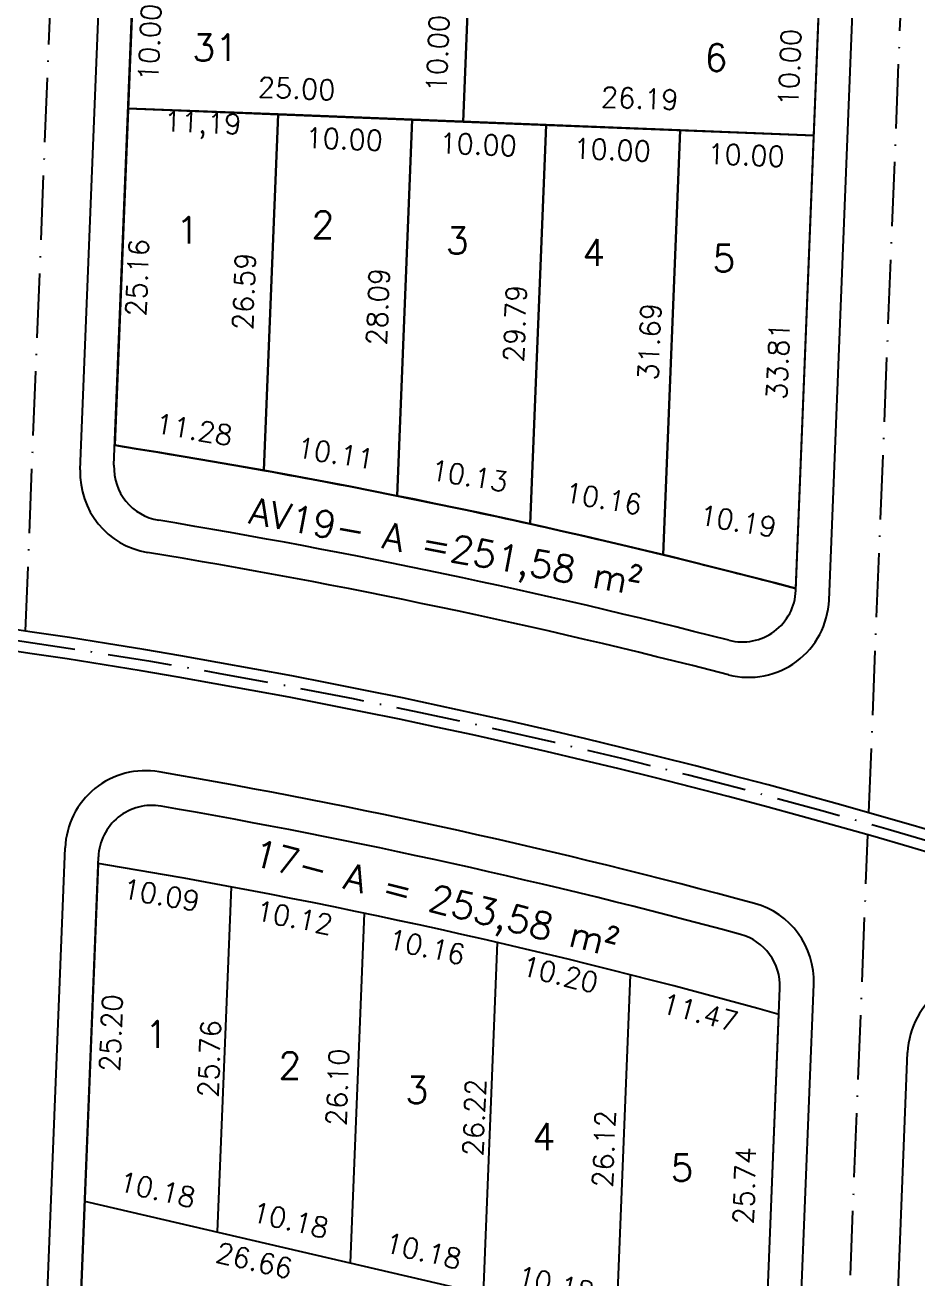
# Model space of a CAD drawing. Header units: millimetres. Extents: x 1794 to 8081, y 409 to 2272.
# Drawn here: x 5813 to 5879.6, y 967.2 to 1060.7 of the extents above; entities that cross this region are included whole.
import ezdxf
from ezdxf.enums import TextEntityAlignment as Align

# ---------------------------------------------------------------- set-up
doc = ezdxf.new("R2010")
doc.units = ezdxf.units.MM
doc.linetypes.add('ACAD_ISO10W100', pattern=[18, 12, -3, 0, -3])
for name, color, linetype in [('02 - EIXO VIA', 2, 'ACAD_ISO10W100'), ('03 - CALÇADA', 1, 'Continuous'), ('BOUNDARY LOTES', 2, 'Continuous'), ('boundary quadras', 232, 'Continuous'), ('COT', 8, 'Continuous'), ('FAIXAS VERDES', 62, 'Continuous'), ('LOTES', 2, 'Continuous'), ('QUADRAS', 3, 'Continuous'), ('Texto Lotes', 31, 'Continuous'), ('TXT CB. QDAS', 41, 'Continuous')]:
    doc.layers.add(name, color=color, linetype=linetype)
doc.styles.add('arcad1', font='romans.shx')
doc.dimstyles.new('REGIS', dxfattribs={"dimtxt": 1.5, "dimasz": 0.12, "dimexe": 0, "dimexo": 0, "dimgap": 0, "dimtad": 0, "dimzin": 4, "dimdsep": 46, "dimtxsty": 'arcad1', "dimblk1": 'BOLA', "dimblk2": 'BOLA', "dimsah": 1, "dimcen": 0.12, "dimse1": 1, "dimse2": 1, "dimsd1": 1, "dimsd2": 1, "dimclrd": 256, "dimclre": 8, "dimclrt": 1, "dimadec": 0, "dimazin": 0, "dimtfac": 1.2, "dimtix": 1, "dimtmove": 2, "dimatfit": 3, "dimldrblk": 'BOLA', "dimfxl": 0, "dimfxlon": 1, "dimtvp": 2, "dimtolj": 1, "dimtzin": 4, "dimarcsym": 0})

# ---------------------------------------------------------------- blocks, each defined once
blk = doc.blocks.new('*D440')
at = {"layer": 'Defpoints', "color": 0}
for p in [(5846.072, 1063.521), (5845.674, 1053.528), (5846.584, 1053.492)]:
    blk.add_point(p, dxfattribs=at)
at = {"layer": 'COT', "color": 1, "insert": (5843.786, 1058.608), "char_height": 1.5, "attachment_point": 5, "rotation": 87.71902, "style": 'arcad1'}
blk.add_mtext('\\A1;10.00', dxfattribs=at)
blk = doc.blocks.new('BOLA')
for p, q in [((-1, 0), (1, 0)), ((0, -1), (0, 1))]:
    blk.add_line(p, q)
blk.add_circle((0, 0), 0.3)
blk = doc.blocks.new('*D450')
at = {"layer": 'Defpoints', "color": 0}
for p in [(5872.241, 1062.478), (5871.843, 1052.486), (5872.836, 1052.447)]:
    blk.add_point(p, dxfattribs=at)
at = {"layer": 'COT', "color": 1, "insert": (5870.037, 1057.562), "char_height": 1.5, "attachment_point": 5, "rotation": 87.71902, "style": 'arcad1'}
blk.add_mtext('\\A1;10.00', dxfattribs=at)
blk = doc.blocks.new('*D451')
at = {"layer": 'Defpoints', "color": 0}
for p in [(5871.843, 1052.486), (5870.497, 1018.702), (5871.49, 1018.662)]:
    blk.add_point(p, dxfattribs=at)
at = {"layer": 'COT', "color": 1, "insert": (5869.165, 1035.674), "char_height": 1.5, "attachment_point": 5, "rotation": 87.71902, "style": 'arcad1'}
blk.add_mtext('\\A1;33.81', dxfattribs=at)
blk = doc.blocks.new('*D463')
at = {"layer": 'Defpoints', "color": 0}
for p in [(5821.092, 1064.516), (5820.694, 1054.523), (5824.373, 1054.36)]:
    blk.add_point(p, dxfattribs=at)
at = {"layer": 'COT', "color": 1, "insert": (5822.297, 1059.438), "char_height": 1.5, "attachment_point": 5, "rotation": 87.45776, "style": 'arcad1'}
blk.add_mtext('\\A1;10.00', dxfattribs=at)
blk = doc.blocks.new('*D464')
at = {"layer": 'Defpoints', "color": 0}
for p in [(5820.694, 1054.523), (5819.692, 1029.382), (5823.257, 1029.224)]:
    blk.add_point(p, dxfattribs=at)
at = {"layer": 'COT', "color": 1, "insert": (5821.379, 1041.89), "char_height": 1.5, "attachment_point": 5, "rotation": 87.45776, "style": 'arcad1'}
blk.add_mtext('\\A1;25.16', dxfattribs=at)
blk = doc.blocks.new('*D20')
at = {"layer": 'Defpoints', "color": 0}
for p in [(5820.694, 1054.523), (5845.674, 1053.528), (5845.633, 1052.503)]:
    blk.add_point(p, dxfattribs=at)
at = {"layer": 'COT', "color": 1, "insert": (5833.262, 1055.998), "char_height": 1.5, "attachment_point": 5, "rotation": 357.71902, "style": 'arcad1'}
blk.add_mtext('\\A1;25.00', dxfattribs=at)
blk = doc.blocks.new('*D471')
at = {"layer": 'Defpoints', "color": 0}
for p in [(5819.692, 1029.382), (5830.816, 1027.507), (5830.673, 1026.659)]:
    blk.add_point(p, dxfattribs=at)
at = {"layer": 'COT', "color": 1, "insert": (5825.61, 1030.555), "char_height": 1.5, "attachment_point": 5, "rotation": 350.43013, "style": 'arcad1'}
blk.add_mtext('\\A1;11.28', dxfattribs=at)
blk = doc.blocks.new('*D472')
at = {"layer": 'Defpoints', "color": 0}
for p in [(5830.816, 1027.507), (5840.748, 1025.615), (5840.641, 1024.978)]:
    blk.add_point(p, dxfattribs=at)
at = {"layer": 'COT', "color": 1, "insert": (5836.156, 1028.777), "char_height": 1.5, "attachment_point": 5, "rotation": 350.43013, "style": 'arcad1'}
blk.add_mtext('\\A1;10.11', dxfattribs=at)
blk = doc.blocks.new('*D473')
at = {"layer": 'Defpoints', "color": 0}
for p in [(5840.748, 1025.615), (5850.673, 1023.519), (5850.635, 1023.294)]:
    blk.add_point(p, dxfattribs=at)
at = {"layer": 'COT', "color": 1, "insert": (5846.137, 1027.094), "char_height": 1.5, "attachment_point": 5, "rotation": 350.43013, "style": 'arcad1'}
blk.add_mtext('\\A1;10.13', dxfattribs=at)
blk = doc.blocks.new('*D474')
at = {"layer": 'Defpoints', "color": 0}
for p in [(5850.673, 1023.519), (5860.655, 1021.604), (5860.589, 1021.215)]:
    blk.add_point(p, dxfattribs=at)
at = {"layer": 'COT', "color": 1, "insert": (5856.144, 1025.407), "char_height": 1.5, "attachment_point": 5, "rotation": 350.43013, "style": 'arcad1'}
blk.add_mtext('\\A1;10.16', dxfattribs=at)
blk = doc.blocks.new('*D475')
at = {"layer": 'Defpoints', "color": 0}
for p in [(5860.589, 1021.215), (5870.701, 1019.911), (5870.497, 1018.702)]:
    blk.add_point(p, dxfattribs=at)
at = {"layer": 'COT', "color": 1, "insert": (5866.176, 1023.716), "char_height": 1.5, "attachment_point": 5, "rotation": 350.43013, "style": 'arcad1'}
blk.add_mtext('\\A1;10.19', dxfattribs=at)
blk = doc.blocks.new('*D479')
at = {"layer": 'Defpoints', "color": 0}
for p in [(5831.874, 1054.078), (5830.816, 1027.507), (5831.804, 1027.467)]:
    blk.add_point(p, dxfattribs=at)
at = {"layer": 'COT', "color": 1, "insert": (5829.336, 1040.872), "char_height": 1.5, "attachment_point": 5, "rotation": 87.71902, "style": 'arcad1'}
blk.add_mtext('\\A1;26.59', dxfattribs=at)
blk = doc.blocks.new('*D23')
at = {"layer": 'Defpoints', "color": 0}
for p in [(5841.866, 1053.68), (5840.748, 1025.615), (5841.755, 1025.575)]:
    blk.add_point(p, dxfattribs=at)
at = {"layer": 'COT', "color": 1, "insert": (5839.317, 1039.727), "char_height": 1.5, "attachment_point": 5, "rotation": 87.71902, "style": 'arcad1'}
blk.add_mtext('\\A1;28.09', dxfattribs=at)
blk = doc.blocks.new('*D24')
at = {"layer": 'Defpoints', "color": 0}
for p in [(5851.858, 1053.282), (5850.673, 1023.519), (5851.948, 1023.468)]:
    blk.add_point(p, dxfattribs=at)
at = {"layer": 'COT', "color": 1, "insert": (5849.543, 1038.469), "char_height": 1.5, "attachment_point": 5, "rotation": 87.71902, "style": 'arcad1'}
blk.add_mtext('\\A1;29.79', dxfattribs=at)
blk = doc.blocks.new('*D25')
at = {"layer": 'Defpoints', "color": 0}
for p in [(5861.851, 1052.884), (5860.589, 1021.215), (5861.945, 1021.161)]:
    blk.add_point(p, dxfattribs=at)
at = {"layer": 'COT', "color": 1, "insert": (5859.578, 1037.115), "char_height": 1.5, "attachment_point": 5, "rotation": 87.71902, "style": 'arcad1'}
blk.add_mtext('\\A1;31.69', dxfattribs=at)
blk = doc.blocks.new('*D30')
at = {"layer": 'Defpoints', "color": 0}
for p in [(5845.674, 1053.528), (5871.843, 1052.486), (5871.813, 1051.741)]:
    blk.add_point(p, dxfattribs=at)
at = {"layer": 'COT', "color": 1, "insert": (5858.848, 1055.26), "char_height": 1.5, "attachment_point": 5, "rotation": 357.71902, "style": 'arcad1'}
blk.add_mtext('\\A1;26.19', dxfattribs=at)
blk = doc.blocks.new('*D840')
at = {"layer": 'Defpoints', "color": 0}
for p in [(5818.45, 998.183), (5828.388, 996.435), (5827.608, 992.002)]:
    blk.add_point(p, dxfattribs=at)
at = {"layer": 'COT', "color": 1, "insert": (5823.159, 995.83), "char_height": 1.5, "attachment_point": 5, "rotation": 350.02392, "style": 'arcad1'}
blk.add_mtext('\\A1;10.09', dxfattribs=at)
blk = doc.blocks.new('*D841')
at = {"layer": 'Defpoints', "color": 0}
for p in [(5828.388, 996.435), (5838.318, 994.47), (5837.475, 990.211)]:
    blk.add_point(p, dxfattribs=at)
at = {"layer": 'COT', "color": 1, "insert": (5833.092, 994.137), "char_height": 1.5, "attachment_point": 5, "rotation": 348.80451, "style": 'arcad1'}
blk.add_mtext('\\A1;10.12', dxfattribs=at)
blk = doc.blocks.new('*D842')
at = {"layer": 'Defpoints', "color": 0}
for p in [(5838.318, 994.47), (5848.238, 992.285), (5847.278, 987.925)]:
    blk.add_point(p, dxfattribs=at)
at = {"layer": 'COT', "color": 1, "insert": (5842.963, 991.947), "char_height": 1.5, "attachment_point": 5, "rotation": 347.58101, "style": 'arcad1'}
blk.add_mtext('\\A1;10.16', dxfattribs=at)
blk = doc.blocks.new('*D843')
at = {"layer": 'Defpoints', "color": 0}
for p in [(5848.238, 992.285), (5858.151, 989.878), (5857.157, 985.788)]:
    blk.add_point(p, dxfattribs=at)
at = {"layer": 'COT', "color": 1, "insert": (5852.909, 989.906), "char_height": 1.5, "attachment_point": 5, "rotation": 346.35282, "style": 'arcad1'}
blk.add_mtext('\\A1;10.20', dxfattribs=at)
blk = doc.blocks.new('*D844')
at = {"layer": 'Defpoints', "color": 0}
for p in [(5858.151, 989.878), (5869.231, 986.919), (5868.1, 982.684)]:
    blk.add_point(p, dxfattribs=at)
at = {"layer": 'COT', "color": 1, "insert": (5863.334, 987.062), "char_height": 1.5, "attachment_point": 5, "rotation": 345.04559, "style": 'arcad1'}
blk.add_mtext('\\A1;11.47', dxfattribs=at)
blk = doc.blocks.new('*D845')
at = {"layer": 'Defpoints', "color": 0}
for p in [(5817.447, 973), (5827.363, 970.695), (5827.147, 969.768)]:
    blk.add_point(p, dxfattribs=at)
at = {"layer": 'COT', "color": 1, "insert": (5822.868, 973.842), "char_height": 1.5, "attachment_point": 5, "rotation": 346.91635, "style": 'arcad1'}
blk.add_mtext('\\A1;10.18', dxfattribs=at)
blk = doc.blocks.new('*D846')
at = {"layer": 'Defpoints', "color": 0}
for p in [(5827.363, 970.695), (5837.279, 968.391), (5837.071, 967.498)]:
    blk.add_point(p, dxfattribs=at)
at = {"layer": 'COT', "color": 1, "insert": (5832.792, 971.572), "char_height": 1.5, "attachment_point": 5, "rotation": 346.91635, "style": 'arcad1'}
blk.add_mtext('\\A1;10.18', dxfattribs=at)
blk = doc.blocks.new('*D847')
at = {"layer": 'Defpoints', "color": 0}
for p in [(5837.279, 968.391), (5847.195, 966.086), (5846.987, 965.193)]:
    blk.add_point(p, dxfattribs=at)
at = {"layer": 'COT', "color": 1, "insert": (5842.708, 969.267), "char_height": 1.5, "attachment_point": 5, "rotation": 346.91635, "style": 'arcad1'}
blk.add_mtext('\\A1;10.18', dxfattribs=at)
blk = doc.blocks.new('*D848')
at = {"layer": 'Defpoints', "color": 0}
for p in [(5847.195, 966.086), (5857.111, 963.781), (5856.865, 962.723)]:
    blk.add_point(p, dxfattribs=at)
at = {"layer": 'COT', "color": 1, "insert": (5852.586, 966.798), "char_height": 1.5, "attachment_point": 5, "rotation": 346.91635, "style": 'arcad1'}
blk.add_mtext('\\A1;10.18', dxfattribs=at)
blk = doc.blocks.new('*D179')
at = {"layer": 'Defpoints', "color": 0}
for p in [(5818.45, 998.183), (5817.447, 973), (5821.912, 972.822)]:
    blk.add_point(p, dxfattribs=at)
at = {"layer": 'COT', "color": 1, "insert": (5819.416, 985.533), "char_height": 1.5, "attachment_point": 5, "rotation": 87.71902, "style": 'arcad1'}
blk.add_mtext('\\A1;25.20', dxfattribs=at)
blk = doc.blocks.new('*D180')
at = {"layer": 'Defpoints', "color": 0}
for p in [(5828.388, 996.435), (5827.363, 970.695), (5829.243, 970.62)]:
    blk.add_point(p, dxfattribs=at)
at = {"layer": 'COT', "color": 1, "insert": (5826.758, 983.61), "char_height": 1.5, "attachment_point": 5, "rotation": 87.71902, "style": 'arcad1'}
blk.add_mtext('\\A1;25.76', dxfattribs=at)
blk = doc.blocks.new('*D181')
at = {"layer": 'Defpoints', "color": 0}
for p in [(5838.318, 994.47), (5837.279, 968.391), (5838.789, 968.33)]:
    blk.add_point(p, dxfattribs=at)
at = {"layer": 'COT', "color": 1, "insert": (5836.311, 981.489), "char_height": 1.5, "attachment_point": 5, "rotation": 87.71902, "style": 'arcad1'}
blk.add_mtext('\\A1;26.10', dxfattribs=at)
blk = doc.blocks.new('*D182')
at = {"layer": 'Defpoints', "color": 0}
for p in [(5848.238, 992.285), (5847.195, 966.086), (5848.987, 966.015)]:
    blk.add_point(p, dxfattribs=at)
at = {"layer": 'COT', "color": 1, "insert": (5846.511, 979.233), "char_height": 1.5, "attachment_point": 5, "rotation": 87.71902, "style": 'arcad1'}
blk.add_mtext('\\A1;26.22', dxfattribs=at)
blk = doc.blocks.new('*D183')
at = {"layer": 'Defpoints', "color": 0}
for p in [(5858.151, 989.878), (5857.111, 963.781), (5858.658, 963.72)]:
    blk.add_point(p, dxfattribs=at)
at = {"layer": 'COT', "color": 1, "insert": (5856.18, 976.888), "char_height": 1.5, "attachment_point": 5, "rotation": 87.71902, "style": 'arcad1'}
blk.add_mtext('\\A1;26.12', dxfattribs=at)
blk = doc.blocks.new('*D184')
at = {"layer": 'Defpoints', "color": 0}
for p in [(5869.231, 986.919), (5868.207, 961.203), (5869.154, 961.165)]:
    blk.add_point(p, dxfattribs=at)
at = {"layer": 'COT', "color": 1, "insert": (5866.669, 974.142), "char_height": 1.5, "attachment_point": 5, "rotation": 87.71902, "style": 'arcad1'}
blk.add_mtext('\\A1;25.74', dxfattribs=at)
blk = doc.blocks.new('*D850')
at = {"layer": 'Defpoints', "color": 0}
for p in [(5817.447, 973), (5843.416, 966.964), (5842.407, 962.621)]:
    blk.add_point(p, dxfattribs=at)
at = {"layer": 'COT', "color": 1, "insert": (5830.101, 968.561), "char_height": 1.5, "attachment_point": 5, "rotation": 346.91635, "style": 'arcad1'}
blk.add_mtext('\\A1;26.66', dxfattribs=at)
blk = doc.blocks.new('*D851')
at = {"layer": 'Defpoints', "color": 0}
for p in [(5817.447, 973), (5816.722, 954.804), (5821.119, 954.629)]:
    blk.add_point(p, dxfattribs=at)
at = {"layer": 'COT', "color": 1, "insert": (5818.483, 963.846), "char_height": 1.5, "attachment_point": 5, "rotation": 87.71902, "style": 'arcad1'}
blk.add_mtext('\\A1;18.21', dxfattribs=at)
blk = doc.blocks.new('*D975')
at = {"layer": 'Defpoints', "color": 0}
for p in [(5831.874, 1054.078), (5841.866, 1053.68), (5841.681, 1049.029)]:
    blk.add_point(p, dxfattribs=at)
at = {"layer": 'COT', "color": 1, "insert": (5836.804, 1052.226), "char_height": 1.5, "attachment_point": 5, "rotation": 357.71902, "style": 'arcad1'}
blk.add_mtext('\\A1;10.00', dxfattribs=at)
blk = doc.blocks.new('*D283')
at = {"layer": 'Defpoints', "color": 0}
for p in [(5841.866, 1053.68), (5851.858, 1053.282), (5851.673, 1048.631)]:
    blk.add_point(p, dxfattribs=at)
at = {"layer": 'COT', "color": 1, "insert": (5846.797, 1051.828), "char_height": 1.5, "attachment_point": 5, "rotation": 357.71902, "style": 'arcad1'}
blk.add_mtext('\\A1;10.00', dxfattribs=at)
blk = doc.blocks.new('*D284')
at = {"layer": 'Defpoints', "color": 0}
for p in [(5851.858, 1053.282), (5861.851, 1052.884), (5861.665, 1048.233)]:
    blk.add_point(p, dxfattribs=at)
at = {"layer": 'COT', "color": 1, "insert": (5856.789, 1051.43), "char_height": 1.5, "attachment_point": 5, "rotation": 357.71902, "style": 'arcad1'}
blk.add_mtext('\\A1;10.00', dxfattribs=at)
blk = doc.blocks.new('*D285')
at = {"layer": 'Defpoints', "color": 0}
for p in [(5861.851, 1052.884), (5871.843, 1052.486), (5871.657, 1047.835)]:
    blk.add_point(p, dxfattribs=at)
at = {"layer": 'COT', "color": 1, "insert": (5866.781, 1051.032), "char_height": 1.5, "attachment_point": 5, "rotation": 357.71902, "style": 'arcad1'}
blk.add_mtext('\\A1;10.00', dxfattribs=at)
blk = doc.blocks.new('*D1547')
at = {"layer": 'Defpoints', "color": 0}
for p in [(5820.694, 1054.523), (5831.874, 1054.078), (5820.509, 1049.872)]:
    blk.add_point(p, dxfattribs=at)
at = {"layer": 'COT', "color": 1, "insert": (5826.241, 1053.218), "char_height": 1.5, "attachment_point": 5, "rotation": 357.71902, "style": 'arcad1'}
blk.add_mtext('\\A1;11,19', dxfattribs=at)

msp = doc.modelspace()

# ---------------------------------------------------------------- linework, layer by layer
at = {"layer": '02 - EIXO VIA', "ltscale": 0.4}
for p, q in [((5813.036, 1015.528), (5820.674, 1207.282)), ((5875.935, 1001.962), (5883.037, 1180.26)), ((5866.136, 755.945), (5875.869, 1000.317))]:
    msp.add_line(p, q, dxfattribs=at)
msp.add_arc((5741.157, 529.635), 490.381, 66.63589, 105.05446, dxfattribs=at)
at = {"layer": '03 - CALÇADA'}
for p, q in [((5817.117, 1027.551), (5824.029, 1201.074)), ((5872.964, 1017.833), (5879.213, 1174.713)), ((5806.799, 768.503), (5815.994, 999.346)), ((5862.925, 765.786), (5871.823, 989.174)), ((5870.111, 765.291), (5878.825, 984.075))]:
    msp.add_line(p, q, dxfattribs=at)
for centre, radius, start, end in [((5823.113, 1027.312), 6, 177.71902, 260.64862), ((5741.157, 529.635), 498.381, 75.55565, 80.64862), ((5741.157, 529.635), 491.181, 67.11647, 88.08292), ((5741.157, 529.635), 489.581, 67.0901, 88.08337), ((5866.969, 1018.072), 6, 255.55565, 357.71902), ((5821.989, 999.108), 6, 80.23074, 177.71902), ((5741.157, 529.635), 482.381, 74.82878, 80.23074), ((5865.827, 989.413), 6, 357.71902, 74.82878), ((5884.821, 983.837), 6, 72.44783, 177.71902)]:
    msp.add_arc(centre, radius, start, end, dxfattribs=at)
at = {"layer": 'BOUNDARY LOTES'}
for points in [[(5846.072, 1063.521), (5821.092, 1064.516), (5820.694, 1054.523), (5845.674, 1053.528)], [(5872.241, 1062.478), (5846.072, 1063.521), (5845.674, 1053.528), (5871.843, 1052.486)]]:
    msp.add_lwpolyline(points, close=True, dxfattribs=at)
for points in [[(5831.874, 1054.078), (5820.694, 1054.523), (5819.692, 1029.382, -0.005575), (5830.816, 1027.507)], [(5841.866, 1053.68), (5831.874, 1054.078), (5830.816, 1027.507, -0.004997), (5840.748, 1025.615)], [(5851.858, 1053.282), (5841.866, 1053.68), (5840.748, 1025.615, -0.005013), (5850.673, 1023.519)], [(5861.851, 1052.884), (5851.858, 1053.282), (5850.673, 1023.519, -0.005031), (5860.589, 1021.215)], [(5871.843, 1052.486), (5861.851, 1052.884), (5860.589, 1021.215, -0.005052), (5870.497, 1018.702)]]:
    msp.add_lwpolyline(points, format="xyb", close=True, dxfattribs=at)
at = {"layer": 'boundary quadras'}
for points in [[(5876.703, 1174.516, 0.274267), (5874.763, 1178.107), (5832.547, 1203.405, 0.569529), (5826.494, 1200.133), (5819.692, 1029.382, -0.025673), (5870.497, 1018.702)], [(5869.231, 986.919, 0.027404), (5818.45, 998.183), (5809.353, 769.798), (5822.384, 769.279), (5860.485, 767.347)]]:
    msp.add_lwpolyline(points, format="xyb", close=True, dxfattribs=at)
at = {"layer": 'FAIXAS VERDES', "ltscale": 0.6}
for centre, radius, start, end in [((5823.63, 1027.734), 4, 177.71902, 260.59848), ((5741.157, 529.635), 500.881, 75.62591, 80.59848), ((5866.494, 1018.71), 4, 255.62591, 357.71902), ((5822.466, 998.518), 4, 80.1621, 177.71902), ((5741.157, 529.635), 479.881, 74.87675, 80.1621), ((5865.312, 989.034), 4, 357.71902, 74.87675)]:
    msp.add_arc(centre, radius, start, end, dxfattribs=at)
at = {"layer": 'LOTES'}
for p, q in [((5845.674, 1053.528), (5851.199, 1192.227)), ((5820.694, 1054.523), (5871.843, 1052.486)), ((5830.816, 1027.507), (5831.874, 1054.078)), ((5840.748, 1025.615), (5841.866, 1053.68)), ((5850.673, 1023.519), (5851.858, 1053.282)), ((5860.589, 1021.215), (5861.851, 1052.884)), ((5827.363, 970.695), (5828.388, 996.435)), ((5837.279, 968.391), (5838.318, 994.47)), ((5847.195, 966.086), (5848.238, 992.285)), ((5857.111, 963.781), (5858.151, 989.878)), ((5817.447, 973), (5868.207, 961.203))]:
    msp.add_line(p, q, dxfattribs=at)
at = {"layer": 'QUADRAS'}
for p, q in [((5819.633, 1027.893), (5826.494, 1200.133)), ((5870.491, 1018.551), (5876.703, 1174.516)), ((5809.313, 768.799), (5818.469, 998.677)), ((5860.447, 766.391), (5869.309, 988.875))]:
    msp.add_line(p, q, dxfattribs=at)
at = {"layer": 'QUADRAS', "ltscale": 0.6}
for radius, start, end in [(505.881, 75.1865, 81.06895), (474.881, 74.3537, 80.63268)]:
    msp.add_arc((5741.157, 529.635), radius, start, end, dxfattribs=at)
at = {"layer": 'QUADRAS'}
for centre, radius, start, end in [((5823.63, 1027.734), 4, 177.71902, 260.59848), ((5741.157, 529.635), 500.881, 75.62591, 80.59848), ((5866.494, 1018.71), 4, 255.62591, 357.71902), ((5822.466, 998.518), 4, 80.1621, 177.71902), ((5741.157, 529.635), 479.881, 74.87675, 80.1621), ((5865.312, 989.034), 4, 357.71902, 74.87675)]:
    msp.add_arc(centre, radius, start, end, dxfattribs=at)

# ---------------------------------------------------------------- texts
at = {"layer": 'Texto Lotes', "style": 'arcad1'}
for s, p in [('31', (5827.186, 1059.056)), ('6', (5864.537, 1058.303)), ('2', (5835.22, 1045.847)), ('1', (5825.122, 1045.43)), ('3', (5845.238, 1044.657)), ('4', (5855.415, 1043.761)), ('5', (5865.128, 1043.33)), ('1', (5822.788, 985.434)), ('2', (5832.756, 983.112)), ('3', (5842.225, 981.287)), ('4', (5851.694, 977.804)), ('5', (5861.994, 975.482))]:
    msp.add_text(s, height=2, dxfattribs=at).set_placement(p, align=Align.MIDDLE_CENTER)
at = {"layer": 'TXT CB. QDAS', "style": 'arcad1'}
for s, rotation, p in [('AV19- A =251,58 m² ', 349.45598, (5845.032, 1021.709)), ('17- A = 253,58 m²', 345.6574, (5843.627, 995.587))]:
    msp.add_text(s, height=2, rotation=rotation, dxfattribs=at).set_placement(p, align=Align.MIDDLE_CENTER)

# ---------------------------------------------------------------- dimensions: what is measured, and where the dimension line sits
at = {"layer": 'COT'}
for base, p1, p2, picture, middle in [((5824.373, 1054.36), (5821.092, 1064.516), (5820.694, 1054.523), '*D463', (5822.297, 1059.438)), ((5823.257, 1029.224), (5820.694, 1054.523), (5819.692, 1029.382), '*D464', (5821.379, 1041.89))]:
    dim = msp.add_linear_dim(base=base, p1=p1, p2=p2, angle=87.45776, dimstyle='REGIS', dxfattribs=at)
    dim.commit()
    dim.dimension.update_dxf_attribs({"geometry": picture, "text_midpoint": middle, "dimtype": 160})
for base, p1, p2, angle, picture, middle in [((5846.584, 1053.492), (5846.072, 1063.521), (5845.674, 1053.528), 87.71902, '*D440', (5843.786, 1058.608)), ((5872.836, 1052.447), (5872.241, 1062.478), (5871.843, 1052.486), 87.71902, '*D450', (5870.037, 1057.562)), ((5841.681, 1049.029), (5831.874, 1054.078), (5841.866, 1053.68), 177.71902, '*D975', (5836.804, 1052.226)), ((5851.673, 1048.631), (5841.866, 1053.68), (5851.858, 1053.282), 177.71902, '*D283', (5846.797, 1051.828)), ((5861.665, 1048.233), (5851.858, 1053.282), (5861.851, 1052.884), 177.71902, '*D284', (5856.789, 1051.43)), ((5871.657, 1047.835), (5861.851, 1052.884), (5871.843, 1052.486), 177.71902, '*D285', (5866.781, 1051.032)), ((5871.49, 1018.662), (5871.843, 1052.486), (5870.497, 1018.702), 87.71902, '*D451', (5869.165, 1035.674)), ((5840.641, 1024.978), (5830.816, 1027.507), (5840.748, 1025.615), 170.43013, '*D472', (5836.156, 1028.777)), ((5850.6349, 1023.2936), (5840.7485, 1025.6153), (5850.6729, 1023.5188), 170.43013, '*D473', (5846.1368, 1027.0943)), ((5860.655, 1021.604), (5850.673, 1023.519), (5860.589, 1021.215), 170.43013, '*D474', (5856.144, 1025.407)), ((5870.701, 1019.911), (5860.589, 1021.215), (5870.497, 1018.702), 170.43013, '*D475', (5866.176, 1023.716))]:
    dim = msp.add_linear_dim(base=base, p1=p1, p2=p2, angle=angle, dimstyle='REGIS', dxfattribs=at)
    dim.commit()
    dim.dimension.update_dxf_attribs({"geometry": picture, "text_midpoint": middle})
for p1, p2, distance, picture, middle in [((5820.694, 1054.523), (5845.674, 1053.528), -1.027, '*D20', (5833.262, 1055.998)), ((5845.674, 1053.528), (5871.843, 1052.486), -0.746, '*D30', (5858.848, 1055.26)), ((5831.874, 1054.078), (5830.816, 1027.507), 0.989, '*D479', (5829.336, 1040.872)), ((5841.866, 1053.68), (5840.748, 1025.615), 1.008, '*D23', (5839.317, 1039.727)), ((5851.858, 1053.282), (5850.673, 1023.519), 1.276, '*D24', (5849.543, 1038.469)), ((5861.851, 1052.884), (5860.589, 1021.215), 1.357, '*D25', (5859.578, 1037.115)), ((5819.692, 1029.382), (5830.816, 1027.507), -0.86, '*D471', (5825.61, 1030.555)), ((5818.45, 998.183), (5817.447, 973), 4.469, '*D179', (5819.416, 985.533)), ((5818.45, 998.183), (5828.388, 996.435), -4.501, '*D840', (5823.159, 995.83)), ((5828.388, 996.435), (5827.363, 970.695), 1.882, '*D180', (5826.758, 983.61)), ((5828.388, 996.435), (5838.318, 994.47), -4.341, '*D841', (5833.092, 994.137)), ((5838.318, 994.47), (5837.279, 968.391), 1.512, '*D181', (5836.311, 981.489)), ((5838.318, 994.47), (5848.238, 992.285), -4.465, '*D842', (5842.963, 991.947)), ((5848.238, 992.285), (5847.195, 966.086), 1.794, '*D182', (5846.511, 979.233)), ((5848.238, 992.285), (5858.151, 989.878), -4.209, '*D843', (5852.909, 989.906)), ((5858.151, 989.878), (5857.111, 963.781), 1.548, '*D183', (5856.18, 976.888)), ((5858.151, 989.878), (5869.231, 986.919), -4.383, '*D844', (5863.334, 987.062)), ((5869.231, 986.919), (5868.207, 961.203), 0.948, '*D184', (5866.669, 974.142)), ((5817.447, 973), (5827.363, 970.695), -0.952, '*D845', (5822.868, 973.842)), ((5817.447, 973), (5816.722, 954.804), 4.4, '*D851', (5818.483, 963.846)), ((5817.447, 973), (5843.416, 966.964), -4.459, '*D850', (5830.101, 968.561)), ((5827.363, 970.695), (5837.279, 968.391), -0.917, '*D846', (5832.792, 971.572)), ((5837.279, 968.391), (5847.195, 966.086), -0.917, '*D847', (5842.708, 969.267)), ((5847.195, 966.086), (5857.111, 963.781), -1.086, '*D848', (5852.586, 966.798))]:
    dim = msp.add_aligned_dim(p1=p1, p2=p2, distance=distance, dimstyle='REGIS', dxfattribs=at)
    dim.commit()
    dim.dimension.update_dxf_attribs({"geometry": picture, "text_midpoint": middle})
dim = msp.add_linear_dim(base=(5820.509, 1049.872), p1=(5831.874, 1054.078), p2=(5820.694, 1054.523), angle=177.71902, dimstyle='REGIS', override={"dimdsep": 44}, dxfattribs=at)
dim.commit()
dim.dimension.update_dxf_attribs({"geometry": '*D1547', "text_midpoint": (5826.241, 1053.218)})

doc.saveas('drawing.dxf')
